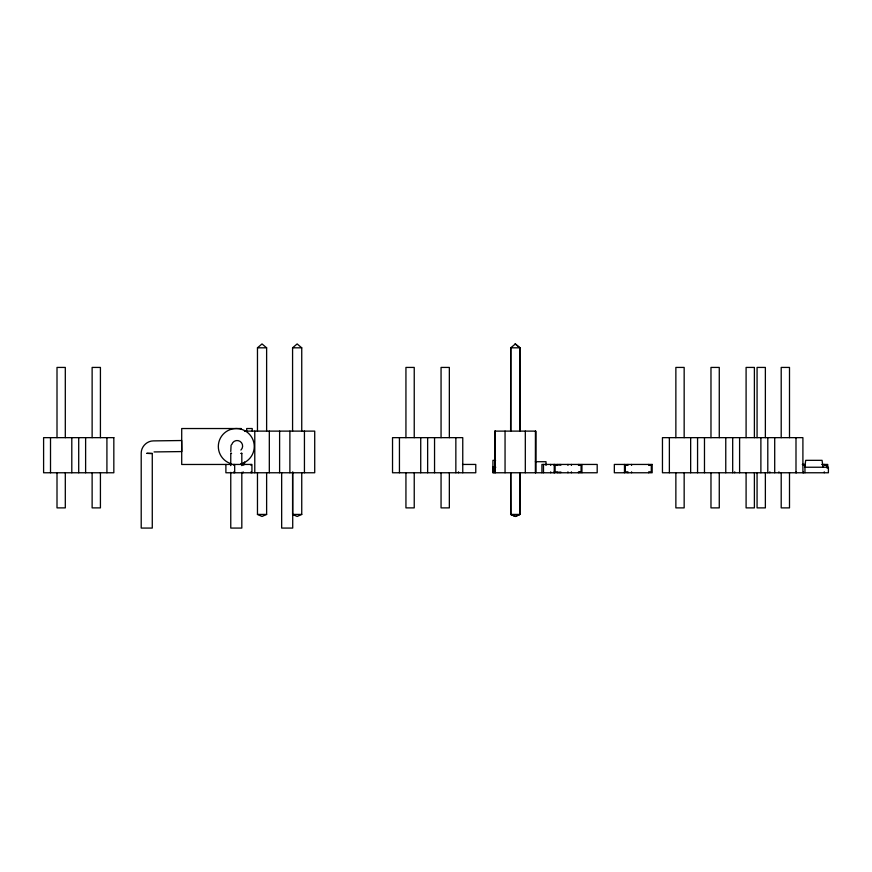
<?xml version="1.0" encoding="UTF-8"?>
<svg xmlns="http://www.w3.org/2000/svg" width="872" height="872" viewBox="0 0 872 872"><rect width="100%" height="100%" fill="white"/><g stroke="black" fill="none" stroke-linecap="round" stroke-linejoin="round"><path stroke-width="1.31" d="M230.764 451.5L231.091 445.134M152.273 453.331L146.747 453.331L152.273 453.68L152.273 528.072L141.21 528.072L141.21 452.96C141.286 446.584 146.867 440.97 153.254 440.894L181.638 440.524L181.79 451.576L154.05 451.936M257.469 431.117L257.469 347.819L262.014 343.928L266.625 347.819L266.625 431.117M292.578 431.117L292.578 347.819L297.134 343.928L301.745 347.819L301.745 431.117M510.621 431.117L510.72 347.819L515.428 343.928M241.817 465.637L241.817 453.331L241.086 453.516M520.017 514.426L515.396 516.464L510.72 514.426L519.788 514.426L519.832 472.766M266.625 472.766L266.625 514.426L262.036 516.464L257.469 514.426L257.469 472.766M301.745 472.766L301.745 514.426L297.156 516.464L292.578 514.426L292.578 472.766M257.469 347.819L266.625 347.819M292.578 347.819L301.745 347.819M510.621 347.819L519.788 347.819L519.832 431.117M244.487 431.117L314.716 431.117L314.716 472.766L225.892 472.766L225.892 464.438M494.936 472.766L494.936 431.117L535.702 431.117L535.702 472.766M230.764 465.637L230.764 453.331L231.505 453.331M241.086 453.331L241.817 453.331M495.59 460.329L492.92 460.329L492.92 472.766L597.189 472.766L597.189 464.438L541.915 464.438L541.915 472.766M535.386 461.713L546.014 461.713L546.014 465.397M462.509 464.438L475.774 464.438L475.774 472.766L392.531 472.766L392.531 437.657L462.76 437.657L462.76 472.766M802.305 464.438L804.954 464.438L804.954 472.766M821.675 464.438L827.735 464.438L827.735 468.002M492.92 467.239L495.787 467.239M257.469 514.426L266.625 514.426M292.578 514.426L301.745 514.426M231.505 453.495L230.797 453.331M510.621 514.426L515.308 516.464L519.875 514.426L519.93 472.766M515.287 343.928L520.017 347.819M515.199 343.928L519.832 347.819M823.015 467.239L822.067 460.329L805.706 460.329L804.747 467.239L828.4 467.239L828.4 472.766L662.458 472.766L662.458 437.657L802.905 437.657L802.905 472.766M826.874 467.959L826.874 465.365L824.269 465.365L824.269 464.438M824.269 471.85L824.269 472.766M803.494 464.438L803.494 465.365M803.494 471.85L803.494 472.766M796.18 471.85L796.18 472.766M795.994 437.657L795.994 472.766M789.498 437.657L789.498 367.428L781.203 367.428L781.203 437.657M789.498 472.766L789.498 507.886L781.203 507.886L781.203 472.766M778.925 471.85L778.925 472.766M774.707 437.657L774.707 472.766M769.845 471.85L769.845 472.766M767.796 437.657L767.796 472.766M765.365 437.657L765.365 367.428L757.07 367.428L757.07 437.657M765.365 472.766L765.365 507.886L757.07 507.886L757.07 472.766M760.885 437.657L760.885 472.766M754.389 437.657L754.389 367.428L746.094 367.428L746.094 437.657M754.389 472.766L754.389 507.886L746.094 507.886L746.094 472.766M739.598 437.657L739.598 472.766M734.725 471.85L734.725 472.766M732.687 437.657L732.687 472.766M725.766 437.657L725.766 472.766M719.269 437.657L719.269 367.428L710.974 367.428L710.974 437.657M719.269 472.766L719.269 507.886L710.974 507.886L710.974 472.766M704.478 437.657L704.478 472.766M697.567 437.657L697.567 472.766M690.657 437.657L690.657 472.766M684.16 437.657L684.16 367.428L675.865 367.428L675.865 437.657M684.16 472.766L684.16 507.886L675.865 507.886L675.865 472.766M669.369 437.657L669.369 472.766M648.714 464.438L648.714 465.365L651.308 465.365L651.308 471.85L648.714 471.85L648.714 472.766M631.59 464.438L631.59 465.365M631.59 471.85L631.59 472.766M627.938 464.438L627.938 465.365L625.333 465.365L625.333 471.85L627.938 471.85L627.938 472.766M624.472 464.438L624.472 472.766M581.94 464.438L581.94 472.766M579.945 464.438L579.945 465.365M579.945 471.85L579.945 472.766M578.485 464.438L578.485 465.365L581.079 465.365L581.079 471.85L578.485 471.85L578.485 472.766M571.411 464.438L571.411 465.365M571.411 471.85L571.411 472.766M567.944 464.438L567.944 465.365M567.944 471.85L567.944 472.766M560.74 464.438L560.74 465.365M560.74 471.85L560.74 472.766M559.17 464.438L559.17 465.365M559.17 471.85L559.17 472.766M557.709 464.438L557.709 465.365L555.115 465.365L555.115 471.85L557.709 471.85L557.709 472.766M554.243 464.438L554.243 472.766M554.156 464.438L554.156 465.365M554.156 471.85L554.156 472.766M550.69 464.438L550.69 465.365M550.69 471.85L550.69 472.766M543.485 464.438L543.485 472.766M535.615 431.117L535.517 472.766L535.473 431.117M525.315 431.117L525.315 472.766M519.875 347.819L519.93 431.117M510.807 347.819L510.861 431.117M510.807 472.766L510.807 514.426L510.676 472.766M505.052 431.117L505.052 472.766M495.165 431.117L495.165 472.766L495.034 431.117M493.192 467.239L493.192 472.766M458.53 471.85L458.53 472.766M455.849 437.657L455.849 472.766M449.342 437.657L449.342 367.428L441.058 367.428L441.058 437.657M449.342 472.766L449.342 507.886L441.058 507.886L441.058 472.766M434.55 437.657L434.55 472.766M427.64 437.657L427.64 472.766M420.729 437.657L420.729 472.766M414.233 437.657L414.233 367.428L405.938 367.428L405.938 437.657M414.233 472.766L414.233 507.886L405.938 507.886L405.938 472.766M399.441 437.657L399.441 472.766M304.437 431.117L304.437 472.766M292.72 471.807L292.72 528.072L281.667 528.072L281.667 472.689M289.886 431.117L289.886 472.766M279.607 431.117L279.607 472.766M269.317 431.117L269.317 472.766M254.777 431.117L254.777 472.766M252.215 430.942L252.215 428.534L246.689 428.534L246.689 430.942M251.932 472.766L251.932 464.438L181.714 464.482L181.714 428.534L241.163 428.534L241.163 429.144M251.038 464.438L251.038 465.365M251.038 471.85L251.038 472.766M244.487 462.018L244.487 464.711M243.146 464.438L243.146 465.365M243.146 471.85L243.146 472.766M241.817 472.352L241.817 528.072L230.764 528.072L230.764 472.352M241.163 463.86L241.163 464.482M234.677 464.438L234.677 472.766M233.794 464.438L233.794 465.365M233.794 471.85L233.794 472.766M106.918 437.657L106.918 472.766M100.422 437.657L100.422 367.428L92.127 367.428L92.127 437.657M100.422 472.766L100.422 507.886L92.127 507.886L92.127 472.766M85.62 437.657L85.62 472.766M78.709 437.657L78.709 472.766M71.798 437.657L71.798 472.766M65.302 437.657L65.302 367.428L57.007 367.428L57.007 437.657M65.302 472.766L65.302 507.886L57.007 507.886L57.007 472.766M50.511 437.657L50.511 472.766M231.636 463.86A17.974 17.974 0 0 1 221.575 436.196A17.974 17.974 0 0 1 251.016 436.196A17.974 17.974 0 0 1 240.945 463.86M231.789 444.491A5.526 5.526 0 0 1 239.974 441.33A5.526 5.526 0 0 1 240.923 450.05M113.829 437.657L43.6 437.657L43.6 472.766L113.829 472.766L113.829 437.657M652.169 464.438L614.335 464.438L614.335 472.766L652.169 472.766L652.169 464.438"/></g></svg>
